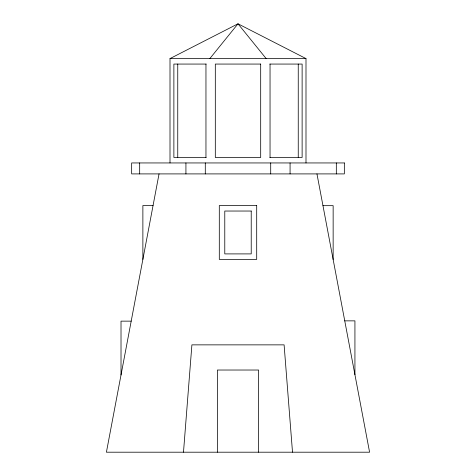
<?xml version="1.0" encoding="UTF-8"?>
<svg xmlns="http://www.w3.org/2000/svg" width="476" height="476" viewBox="0 0 476 476"><rect width="100%" height="100%" fill="white"/><g stroke="black" fill="none" stroke-linecap="round" stroke-linejoin="round"><path stroke-width="0.71" d="M183.492 452.2L191.899 344.862L284.101 344.862L292.508 452.2M159.043 173.907L106.41 452.2L369.59 452.2L316.957 173.907M209.833 58.59L238 23.8L305.997 58.59L305.997 162.947M170.003 162.947L170.003 58.59L238 23.8L266.167 58.59M170.003 58.59L305.997 58.59M206.185 64.064L173.877 64.064L173.877 157.467L206.185 157.467M269.815 64.064L302.123 64.064L302.123 157.467L269.815 157.467M153.058 205.555L142.877 205.555L142.877 259.384M322.966 205.668L333.146 205.668L333.146 259.497M344.749 320.86L354.929 320.86L354.929 374.689M131.197 321.139L121.017 321.139L121.017 374.963M336.324 162.947L336.324 173.907M298.25 64.064L298.25 157.467M290.074 162.947L290.074 173.907M270.707 162.947L270.707 173.907M270.041 64.064L270.041 157.467M258.593 452.2L258.593 370.025L217.407 370.025L217.407 452.2M205.959 64.064L205.959 157.467M205.293 162.947L205.293 173.907M185.926 162.947L185.926 173.907M177.75 64.064L177.75 157.467M139.676 162.947L139.676 173.907M260.687 64.064L215.313 64.064L215.313 157.467L260.687 157.467L260.687 64.064M344.344 162.947L131.656 162.947L131.656 173.907L344.344 173.907L344.344 162.947M256.701 205.555L219.299 205.555L219.299 259.384L256.701 259.384L256.701 205.555M251.221 211.035L224.779 211.035L224.779 253.904L251.221 253.904L251.221 211.035"/></g></svg>
